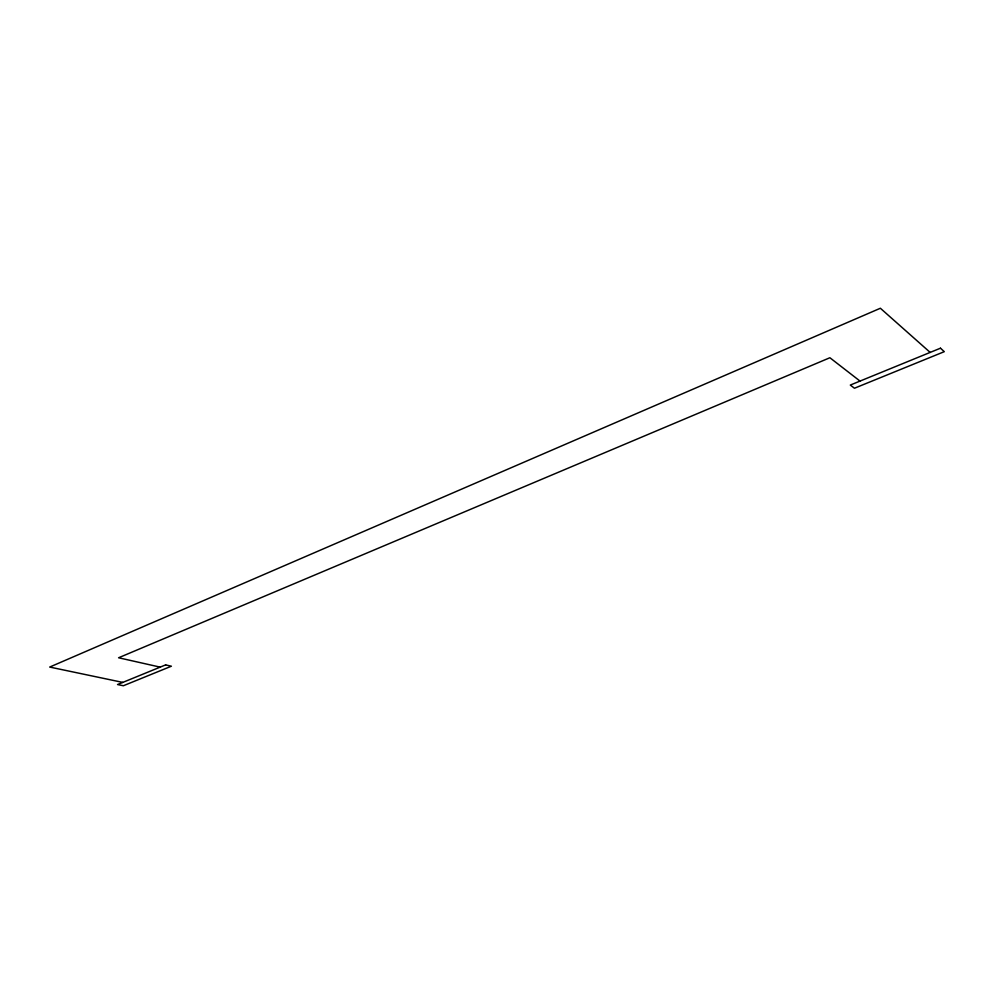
<?xml version="1.0" encoding="UTF-8"?>
<svg xmlns="http://www.w3.org/2000/svg" width="994" height="994" viewBox="0 0 994 994"><rect width="100%" height="100%" fill="white"/><g stroke="black" fill="none" stroke-linecap="round" stroke-linejoin="round"><path stroke-width="1.49" d="M122.784 682.406L49.7 667.061L880.373 308.252L930.16 352.41M160.171 667.136L118.597 657.767L829.891 357.741L860.021 381.087M165.625 664.899L117.553 684.543L123.355 685.748L171.378 666.216L165.625 664.899M940.473 348.198L850.292 385.063L854.455 388.232L944.3 351.665L940.473 348.198"/></g></svg>
